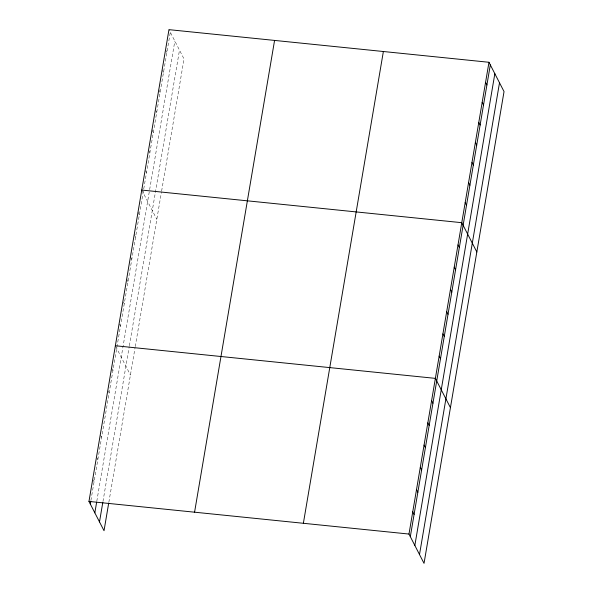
<?xml version="1.0" encoding="UTF-8"?>
<svg xmlns="http://www.w3.org/2000/svg" width="593" height="593" viewBox="0 0 593 593"><rect width="100%" height="100%" fill="white"/><g stroke="black" fill="none" stroke-linecap="round" stroke-linejoin="round"><path stroke-width="0.44" stroke-dasharray="2.96 2.22" d="M90.907 500.47L170.31 32.259M96.792 501.27L149.488 190.531M149.644 189.619L174.831 41.065M102.967 501.448L129.215 346.653M129.37 345.763L179.494 50.138M108.853 502.249L135.1 347.454M135.248 346.564L161.459 192.006M161.615 191.094L184.023 58.944L168.968 29.65M165.899 50.353L166.907 52.31M162.504 70.404L163.505 72.361M158.768 89.802L160.11 92.412M155.7 110.506L156.708 112.455M151.964 129.904L153.305 132.506M148.902 150.607L149.91 152.557M145.5 170.658L146.508 172.607M141.764 190.056L156.826 219.351M137.999 212.294L139.333 214.903M134.226 234.531L135.567 237.141M130.453 256.776L131.794 259.386M126.68 279.014L128.021 281.623M123.248 301.911L124.248 303.861M119.475 324.149L120.475 326.106M115.702 346.394L130.423 375.035M111.929 368.631L112.937 370.588M108.156 390.869L109.164 392.825M100.617 435.351L101.618 437.308M96.844 457.596L97.852 459.545M93.071 479.833L94.079 481.79"/><path stroke-width="0.89" d="M108.697 503.138L104.027 530.72L88.965 501.426L168.968 29.65L488.973 62.28L504.035 91.574L424.032 563.35L408.977 534.056L488.973 62.28M90.306 504.028L90.759 501.359M94.836 512.841L96.644 502.16M99.498 521.914L102.819 502.338M194.571 512.189L274.574 40.42M303.371 523.285L383.375 51.509M410.319 536.658L490.315 64.889M414.841 545.471L494.844 73.695M419.503 554.544L499.506 82.768M141.764 190.056L461.777 222.686L476.831 251.981M115.368 345.741L435.373 378.371L450.435 407.665M88.965 501.426L408.977 534.056M485.578 82.331L486.92 84.94M482.176 102.381L483.517 104.991M478.773 122.432L480.115 125.041M475.378 142.483L476.713 145.092M471.976 162.534L473.318 165.136M468.574 182.585L469.915 185.186M465.179 202.636L466.513 205.237M458.004 244.924L459.345 247.533M454.231 267.161L455.572 269.771M450.465 289.406L451.799 292.015M446.692 311.644L448.034 314.253M442.919 333.889L444.261 336.49M439.146 356.126L440.488 358.735M431.608 400.609L432.942 403.218M427.835 422.846L429.176 425.455M424.062 445.091L425.403 447.7M420.289 467.328L421.63 469.938M416.516 489.573L417.857 492.183M412.75 511.811L414.084 514.42"/></g></svg>
